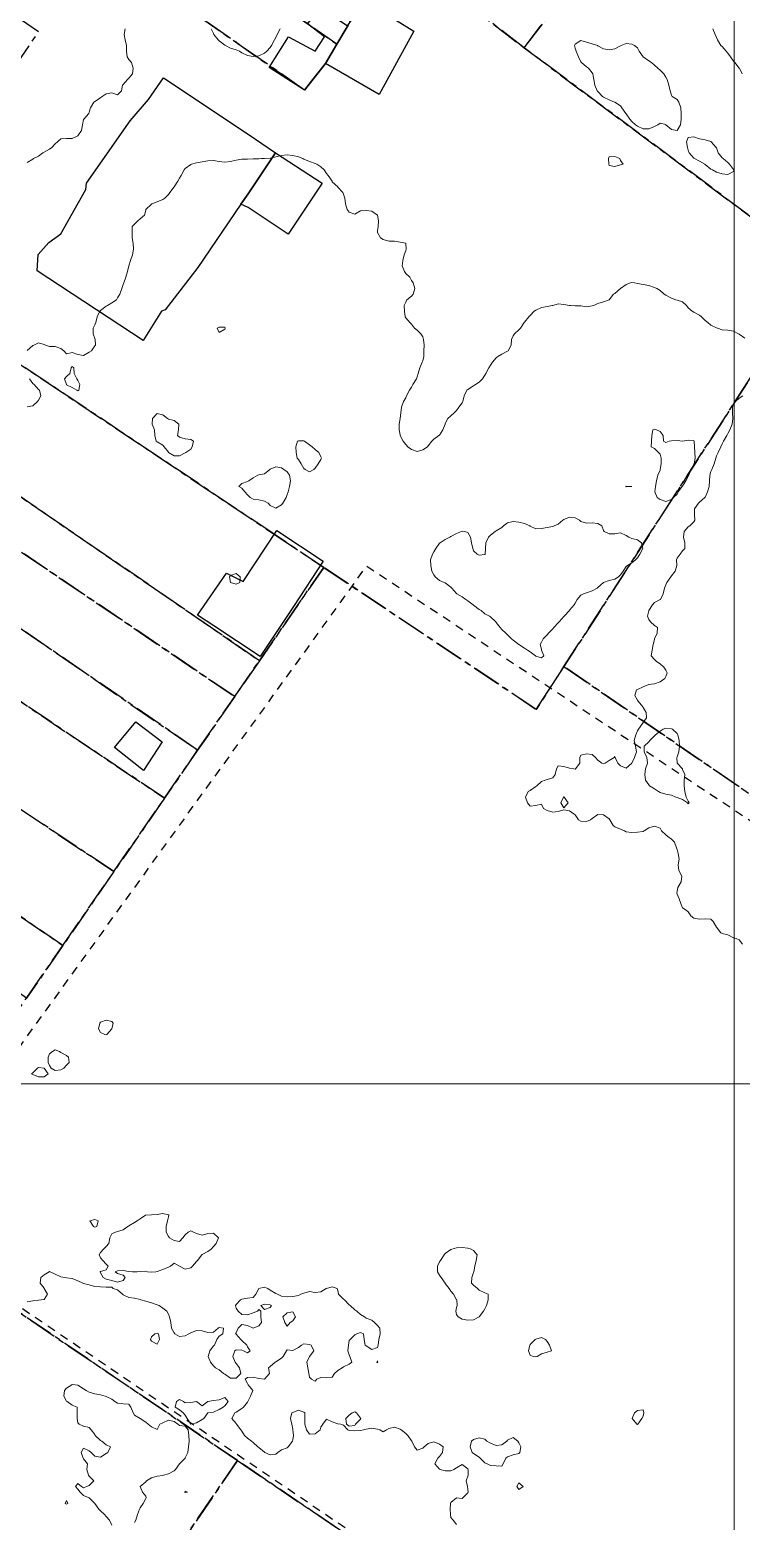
# Model space of a CAD drawing. Header units: centimetres. Extents: x 0 to 642158, y -847 to 649707.
# Drawn here: x 616004.5 to 616067.4, y 621448.7 to 621580.6 of the extents above; entities that cross this region are included whole.
import ezdxf

# ---------------------------------------------------------------- set-up
doc = ezdxf.new("R2010")
doc.units = ezdxf.units.CM
doc.header["$MEASUREMENT"] = 0
doc.linetypes.add('CENTERX2', pattern=[4, 2.5, -0.5, 0.5, -0.5])
doc.linetypes.add('JIS_02_0.7', pattern=[1.35, 0.75, -0.6])
for name, color, linetype, lineweight in [('MEV_grille', 254, 'Continuous', 9), ('WAL_parcellaire agricole', 7, 'JIS_02_0.7', 25), ('WAL_topographie 0.5', 253, 'Continuous', 20)]:
    doc.layers.add(name, color=color, linetype=linetype, lineweight=lineweight)
doc.layers.add('SPW_batiments', color=7, linetype='Continuous')
doc.layers.add('SPW_parcellaire cadastral', color=7, linetype='CENTERX2', lineweight=25, true_color=0xff0542)

# ---------------------------------------------------------------- blocks, each defined once
blk = doc.blocks.new('*U114')
at = {"layer": 'MEV_grille', "transparency": 33554687}
blk.add_lwpolyline([(-1338.46, 0), (1338.46, 0)], dxfattribs=at)
blk = doc.blocks.new('*U115')
at = {"layer": 'MEV_grille', "color": 0, "linetype": 'ByBlock', "lineweight": -2, "transparency": 16777216}
blk.add_blockref('*U114', (0, -900), dxfattribs=at)
blk = doc.blocks.new('*U112')
at = {"layer": 'MEV_grille', "transparency": 33554687}
blk.add_lwpolyline([(0, 1825.48), (0, -1825.48)], dxfattribs=at)
blk = doc.blocks.new('*U113')
at = {"layer": 'MEV_grille', "color": 0, "linetype": 'ByBlock', "lineweight": -2, "transparency": 16777216}
blk.add_blockref('*U112', (700, 0), dxfattribs=at)

msp = doc.modelspace()

# ---------------------------------------------------------------- linework, layer by layer
at = {"layer": 'SPW_batiments'}
for points in [[(616039.27, 621586.08), (616036.85, 621581.52), (616038.47, 621580.52), (616035.4, 621574.92), (616030.65, 621577.67), (616028.8, 621575.32), (616025.67, 621577.32), (616027.37, 621580.04), (616029.75, 621578.77), (616030.57, 621580.04), (616029.07, 621581.17), (616030.27, 621582.57), (616032.6, 621580.99), (616034.22, 621583.34), (616033.05, 621584.22), (616034.4, 621586.67), (616035.55, 621585.92), (616036.71, 621587.92), (616039.27, 621586.08)], [(616026.23, 621569.77), (616023.8, 621566.15), (616023.17, 621565.23), (616019.37, 621559.63), (616016.48, 621555.86), (616016.15, 621555.74), (616014.52, 621553.17), (616005.13, 621559.33), (616005.23, 621560.78), (616006.19, 621561.84), (616007.23, 621562.61), (616009.44, 621566.53), (616009.51, 621567.09), (616013.37, 621572.6), (616014.98, 621574.48), (616016.32, 621576.4), (616023.8, 621571.42), (616026.23, 621569.77)], [(616023.17, 621565.23), (616023.8, 621566.15), (616026.23, 621569.77), (616030.35, 621567.07), (616027.35, 621562.56), (616023.8, 621564.93), (616023.17, 621565.23)], [(616027.81, 621529.63), (616024.87, 621525.19), (616020.76, 621527.91), (616019.32, 621528.86), (616021.89, 621532.57), (616023.36, 621531.84), (616026.35, 621536.34), (616030.46, 621533.62), (616027.81, 621529.63)], [(616016.2, 621517.65), (616014.54, 621515.11), (616011.99, 621517.13), (616013.88, 621519.4), (616016.2, 621517.65)]]:
    msp.add_lwpolyline(points, dxfattribs=at)
at = {"layer": 'SPW_parcellaire cadastral'}
for points in [[(616078.4, 621613.77), (616081.26, 621617.3), (616086.24, 621613.68), (616089.57, 621617.58), (616126.56, 621580.97), (616124.32, 621580.94), (616090.34, 621546.17), (616074.47, 621559.49), (616048.22, 621579.06), (616052.22, 621584.35), (616054.38, 621587.23), (616060.43, 621595.23), (616063.43, 621599.21), (616065.31, 621597.44), (616071.92, 621605.68), (616075.14, 621609.69), (616078.4, 621613.77)], [(616034.16, 621583.61), (616027.54, 621588.21), (616026.8, 621588.73), (616013.74, 621597.82), (616016.58, 621602.05), (616024.56, 621596.45), (616030.45, 621592.32), (616036.72, 621587.92), (616038.68, 621591.3), (616039.56, 621592.8), (616052.22, 621584.35), (616048.22, 621579.06), (616042.39, 621583.57), (616039.23, 621586.02), (616036.52, 621587.59), (616034.16, 621583.61)], [(616034.16, 621583.61), (616032.66, 621581.07), (616031.66, 621579.38), (616028.81, 621581.36), (616024, 621584.72), (616021.91, 621586.19), (616011.01, 621593.79), (616013.74, 621597.82), (616026.8, 621588.73), (616027.54, 621588.21), (616034.16, 621583.61)], [(616011.01, 621593.79), (616021.91, 621586.19), (616024, 621584.72), (616028.81, 621581.36), (616031.66, 621579.38), (616030.65, 621577.67), (616029.42, 621576.11), (616028.8, 621575.32), (616019.2, 621582.01), (616008.22, 621589.67), (616011.01, 621593.79)], [(616030.5, 621533.08), (616026.11, 621536.01), (615988.81, 621560.98), (615991.83, 621565.45), (615994.06, 621563.92), (616005.27, 621580.48), (616003.04, 621581.99), (616008.22, 621589.67), (616019.2, 621582.01), (616028.8, 621575.32), (616029.42, 621576.11), (616030.65, 621577.67), (616031.66, 621579.38), (616032.66, 621581.07), (616034.16, 621583.61), (616036.52, 621587.59), (616039.23, 621586.02), (616042.39, 621583.57), (616048.22, 621579.06), (616074.47, 621559.49), (616051.75, 621524.3), (616049.3, 621520.51), (616030.5, 621533.08)], [(616030.5, 621533.08), (616024.81, 621524.82), (616014.96, 621531.58), (615994.75, 621545.45), (615983.55, 621553.14), (615986.8, 621558.02), (615988.81, 621560.98), (616026.11, 621536.01), (616030.5, 621533.08)], [(616103.53, 621488.74), (616051.75, 621524.3), (616074.47, 621559.49)], [(616022.62, 621521.65), (615993.82, 621541.16), (615992.5, 621542.06), (615981.25, 621549.68), (615983.55, 621553.14), (615994.75, 621545.45), (616014.96, 621531.58), (616024.81, 621524.82), (616022.62, 621521.65)], [(616019.34, 621516.9), (615993.67, 621534.56), (615990.65, 621536.74), (615981.45, 621543.04), (615978.29, 621545.22), (615981.25, 621549.68), (615992.5, 621542.06), (615993.82, 621541.16), (616022.62, 621521.65), (616019.34, 621516.9)], [(616019.34, 621516.9), (616016.41, 621512.65), (615992.25, 621528.88), (615985.75, 621533.29), (615978.05, 621538.47), (615975.11, 621540.45), (615978.29, 621545.22), (615981.45, 621543.04), (615990.65, 621536.74), (615993.67, 621534.56), (616019.34, 621516.9)], [(616011.93, 621506.16), (615983.71, 621525), (615981.64, 621526.38), (615973.21, 621532.01), (615970.64, 621533.73), (615975.11, 621540.45), (615978.05, 621538.47), (615985.75, 621533.29), (615992.25, 621528.88), (616016.41, 621512.65), (616011.93, 621506.16)], [(616011.93, 621506.16), (616007.42, 621499.62), (615983.95, 621515.67), (615981.32, 621517.47), (615979.65, 621518.6), (615976.57, 621520.71), (615968.91, 621525.95), (615966.21, 621527.79), (615970.64, 621533.73), (615973.21, 621532.01), (615981.64, 621526.38), (615983.71, 621525), (616011.93, 621506.16)], [(616103.53, 621488.74), (616057.08, 621430.82), (616056.19, 621431.43), (616049.59, 621435.91), (616041.37, 621441.48), (616037.41, 621444.17), (616031.99, 621447.85), (616022.87, 621454.04), (615994.66, 621473.19), (615990.94, 621475.72), (615993.18, 621478.97), (615996.45, 621483.71), (615999.55, 621488.21), (616004.21, 621494.97), (616007.42, 621499.62), (616011.93, 621506.16), (616016.41, 621512.65), (616019.34, 621516.9), (616022.62, 621521.65), (616024.81, 621524.82), (616030.5, 621533.08), (616049.3, 621520.51), (616051.75, 621524.3), (616103.53, 621488.74)], [(615963.06, 621523.55), (615966.21, 621527.79), (615968.91, 621525.95), (615976.57, 621520.71), (615979.65, 621518.6), (615981.32, 621517.47), (615983.95, 621515.67), (616007.42, 621499.62), (616004.21, 621494.97), (615974.31, 621515.74), (615973.53, 621516.28), (615965.81, 621521.64), (615963.06, 621523.55)], [(615994.52, 621412.55), (615966.45, 621431.3), (615994.66, 621473.19), (616022.87, 621454.04), (615994.52, 621412.55)], [(615994.52, 621412.55), (616022.87, 621454.04), (616031.99, 621447.85), (616013.27, 621420.15), (616011.62, 621417.71), (616006.36, 621409.93), (616003.9, 621406.29), (615994.52, 621412.55)]]:
    msp.add_lwpolyline(points, dxfattribs=at)
at = {"layer": 'WAL_parcellaire agricole'}
msp.add_lwpolyline([(616098.31, 621490.71), (616135.6, 621462.57), (616105.89, 621429.71), (616076.17, 621450.78), (616060.32, 621429.11), (615992.45, 621475.2), (616034.3, 621533.2), (616098.31, 621490.71)], dxfattribs=at)
at = {"layer": 'WAL_topographie 0.5'}
for points in [[(616004.25, 621568.91), (616004.75, 621569.21), (616004.81, 621569.25), (616005.25, 621569.46), (616005.65, 621569.75), (616005.75, 621569.83), (616006.25, 621570.1), (616006.43, 621570.25), (616006.75, 621570.55), (616006.95, 621570.75), (616007.25, 621571), (616007.75, 621571.03), (616008.25, 621571.04), (616008.69, 621571.25), (616008.75, 621571.28), (616009.07, 621571.75), (616009.16, 621572.25), (616009.25, 621572.7), (616009.27, 621572.75), (616009.72, 621573.25), (616009.75, 621573.35), (616009.85, 621573.75), (616010.15, 621574.25), (616010.25, 621574.32), (616010.75, 621574.62), (616010.9, 621574.75), (616011.25, 621574.97), (616011.75, 621575.07), (616012.25, 621574.9), (616012.6, 621575.25), (616012.7, 621575.75), (616012.75, 621575.82), (616013.15, 621576.25), (616013.25, 621576.38), (616013.58, 621576.75), (616013.65, 621577.25), (616013.5, 621577.75), (616013.25, 621578.02), (616013.11, 621578.25), (616013.04, 621578.75), (616013.04, 621579.25), (616012.94, 621579.75), (616012.84, 621580.25), (616012.92, 621580.75)], [(616020.55, 621580.75), (616020.75, 621580.31), (616020.77, 621580.25), (616021.17, 621579.75), (616021.25, 621579.68), (616021.75, 621579.28), (616021.82, 621579.25), (616022.25, 621579.04), (616022.75, 621578.89), (616023.04, 621578.75), (616023.25, 621578.62), (616023.75, 621578.38), (616024.25, 621578.29), (616024.75, 621578.34), (616025.25, 621578.58), (616025.45, 621578.75), (616025.75, 621579.08), (616025.87, 621579.25), (616026.15, 621579.75), (616026.25, 621579.96), (616026.39, 621580.25), (616026.64, 621580.75)], [(616064.91, 621580.75), (616065.12, 621580.25), (616065.25, 621579.98), (616065.34, 621579.75), (616065.64, 621579.25), (616065.75, 621579.16), (616066.1, 621578.75), (616066.25, 621578.58), (616066.47, 621578.25), (616066.75, 621577.89), (616066.87, 621577.75), (616067.25, 621577.27), (616067.27, 621577.25), (616067.5, 621576.75)], [(616061.75, 621571.75), (616062.05, 621572.25), (616062.11, 621572.75), (616062.12, 621573.25), (616062.1, 621573.75), (616061.9, 621574.25), (616061.75, 621574.49), (616061.33, 621574.75), (616061.25, 621574.86), (616061.15, 621575.25), (616061.04, 621575.75), (616060.87, 621576.25), (616060.75, 621576.47), (616060.57, 621576.75), (616060.25, 621577.07), (616060.05, 621577.25), (616059.75, 621577.51), (616059.48, 621577.75), (616059.25, 621577.91), (616058.75, 621578.25), (616058.75, 621578.25), (616058.41, 621578.75), (616058.25, 621579.07), (616058, 621579.25), (616057.75, 621579.38), (616057.25, 621579.43), (616056.8, 621579.25), (616056.75, 621579.23), (616056.25, 621578.96), (616055.75, 621578.87), (616055.25, 621578.98), (616054.75, 621579.23), (616054.72, 621579.25), (616054.25, 621579.42), (616053.75, 621579.57), (616053.25, 621579.69), (616052.75, 621579.38), (616052.68, 621579.25), (616052.75, 621579.02), (616052.84, 621578.75), (616053.04, 621578.25), (616053.25, 621577.83), (616053.29, 621577.75), (616053.75, 621577.36), (616053.92, 621577.25), (616054.25, 621576.83), (616054.3, 621576.75), (616054.39, 621576.25), (616054.47, 621575.75), (616054.69, 621575.25), (616054.75, 621575.18), (616055.16, 621574.75), (616055.25, 621574.69), (616055.75, 621574.44), (616056.22, 621574.25), (616056.25, 621574.24), (616056.75, 621573.93), (616056.88, 621573.75), (616057.22, 621573.25), (616057.25, 621573.21), (616057.58, 621572.75), (616057.75, 621572.55), (616058.09, 621572.25), (616058.25, 621572.13), (616058.75, 621571.9), (616059.25, 621571.88), (616059.75, 621572.1), (616060.05, 621572.25), (616060.25, 621572.38), (616060.75, 621572.26), (616060.76, 621572.25), (616061.25, 621571.84), (616061.75, 621571.75)], [(616066.75, 621568.12), (616066.79, 621568.25), (616066.75, 621568.28), (616066.4, 621568.75), (616066.25, 621568.9), (616065.83, 621569.25), (616065.75, 621569.33), (616065.4, 621569.75), (616065.25, 621570.2), (616065.22, 621570.25), (616064.78, 621570.75), (616064.75, 621570.77), (616064.25, 621570.92), (616063.75, 621571), (616063.25, 621571.19), (616062.75, 621571.12), (616062.6, 621570.75), (616062.67, 621570.25), (616062.75, 621569.99), (616062.83, 621569.75), (616063.25, 621569.28), (616063.29, 621569.25), (616063.75, 621569.04), (616064.2, 621568.75), (616064.25, 621568.72), (616064.75, 621568.33), (616064.89, 621568.25), (616065.25, 621568.05), (616065.75, 621567.9), (616066.25, 621567.86), (616066.75, 621568.12)], [(616004.25, 621552.27), (616004.75, 621552.7), (616004.86, 621552.75), (616005.25, 621552.94), (616005.75, 621552.8), (616005.89, 621552.75), (616006.25, 621552.63), (616006.75, 621552.62), (616007.25, 621552.45), (616007.51, 621552.25), (616007.75, 621551.99), (616008.25, 621552.08), (616008.75, 621551.93), (616009.25, 621551.84), (616009.75, 621552.13), (616009.95, 621552.25), (616010.25, 621552.68), (616010.31, 621552.75), (616010.27, 621553.25), (616010.25, 621553.33), (616010.1, 621553.75), (616010.11, 621554.25), (616010.25, 621554.54), (616010.34, 621554.75), (616010.45, 621555.25), (616010.68, 621555.75), (616010.75, 621555.82), (616011.25, 621556.2), (616011.38, 621556.25), (616011.75, 621556.48), (616012.15, 621556.75), (616012.25, 621556.92), (616012.46, 621557.25), (616012.63, 621557.75), (616012.75, 621558.11), (616012.8, 621558.25), (616012.98, 621558.75), (616013.13, 621559.25), (616013.25, 621559.75), (616013.25, 621559.75), (616013.4, 621560.25), (616013.58, 621560.75), (616013.66, 621561.25), (616013.63, 621561.75), (616013.56, 621562.25), (616013.54, 621562.75), (616013.56, 621563.25), (616013.75, 621563.46), (616014.04, 621563.75), (616014.25, 621563.91), (616014.64, 621564.25), (616014.75, 621564.68), (616014.77, 621564.75), (616015.25, 621565.23), (616015.28, 621565.25), (616015.75, 621565.43), (616016.25, 621565.63), (616016.43, 621565.75), (616016.75, 621566.07), (616016.89, 621566.25), (616017.25, 621566.75), (616017.25, 621566.75), (616017.59, 621567.25), (616017.75, 621567.52), (616017.88, 621567.75), (616018.14, 621568.25), (616018.25, 621568.38), (616018.75, 621568.74), (616018.79, 621568.75), (616019.25, 621568.88), (616019.75, 621568.97), (616020.25, 621569.06), (616020.75, 621569.09), (616021.25, 621569), (616021.75, 621568.94), (616022.25, 621569), (616022.75, 621569.11), (616023.25, 621569.19), (616023.75, 621569.21), (616024.25, 621569.22), (616024.75, 621569.24), (616025, 621569.25), (616025.25, 621569.26), (616025.75, 621569.3), (616026.25, 621569.4), (616026.75, 621569.54), (616027.25, 621569.58), (616027.75, 621569.52), (616028.25, 621569.41), (616028.64, 621569.25), (616028.75, 621569.2), (616029.25, 621569.01), (616029.75, 621568.83), (616029.9, 621568.75), (616030.25, 621568.51), (616030.53, 621568.25), (616030.75, 621567.92), (616030.89, 621567.75), (616031.23, 621567.25), (616031.25, 621567.21), (616031.74, 621566.75), (616031.75, 621566.73), (616032.18, 621566.25), (616032.25, 621566.12), (616032.36, 621565.75), (616032.43, 621565.25), (616032.58, 621564.75), (616032.75, 621564.5), (616033.25, 621564.35), (616033.75, 621564.62), (616034.25, 621564.67), (616034.75, 621564.6), (616035.25, 621564.26), (616035.26, 621564.25), (616035.35, 621563.75), (616035.3, 621563.25), (616035.25, 621562.85), (616035.24, 621562.75), (616035.25, 621562.71), (616035.53, 621562.25), (616035.75, 621562.08), (616036.25, 621561.95), (616036.75, 621561.94), (616037.25, 621561.86), (616037.75, 621561.77), (616037.77, 621561.75), (616037.8, 621561.25), (616037.75, 621561.11), (616037.62, 621560.75), (616037.49, 621560.25), (616037.45, 621559.75), (616037.65, 621559.25), (616037.75, 621559.1), (616038.1, 621558.75), (616038.25, 621558.48), (616038.41, 621558.25), (616038.55, 621557.75), (616038.42, 621557.25), (616038.25, 621557.09), (616037.86, 621556.75), (616037.75, 621556.54), (616037.62, 621556.25), (616037.64, 621555.75), (616037.7, 621555.25), (616037.75, 621555.17), (616038.11, 621554.75), (616038.25, 621554.61), (616038.54, 621554.25), (616038.75, 621554.07), (616039.09, 621553.75), (616039.25, 621553.48), (616039.33, 621553.25), (616039.37, 621552.75), (616039.36, 621552.25), (616039.35, 621551.75), (616039.25, 621551.37), (616039.21, 621551.25), (616039, 621550.75), (616038.85, 621550.25), (616038.75, 621549.93), (616038.69, 621549.75), (616038.37, 621549.25), (616038.25, 621549.03), (616038.08, 621548.75), (616037.83, 621548.25), (616037.75, 621548.09), (616037.55, 621547.75), (616037.37, 621547.25), (616037.31, 621546.75), (616037.25, 621546.25), (616037.25, 621546.25), (616037.17, 621545.75), (616037.18, 621545.25), (616037.25, 621544.81), (616037.27, 621544.75), (616037.53, 621544.25), (616037.75, 621543.96), (616037.95, 621543.75), (616038.25, 621543.5), (616038.75, 621543.32), (616039.25, 621543.49), (616039.67, 621543.75), (616039.75, 621543.84), (616040.07, 621544.25), (616040.25, 621544.42), (616040.69, 621544.75), (616040.75, 621544.79), (616041.04, 621545.25), (616041.23, 621545.75), (616041.25, 621545.81), (616041.49, 621546.25), (616041.75, 621546.5), (616042.03, 621546.75), (616042.25, 621546.96), (616042.45, 621547.25), (616042.75, 621547.65), (616042.79, 621547.75), (616042.91, 621548.25), (616043.15, 621548.75), (616043.25, 621548.82), (616043.75, 621549.14), (616043.93, 621549.25), (616044.25, 621549.47), (616044.53, 621549.75), (616044.75, 621550.08), (616044.83, 621550.25), (616045.1, 621550.75), (616045.25, 621550.98), (616045.44, 621551.25), (616045.75, 621551.62), (616045.89, 621551.75), (616046.25, 621551.94), (616046.75, 621552.21), (616046.8, 621552.25), (616047.08, 621552.75), (616047.1, 621553.25), (616047.25, 621553.56), (616047.36, 621553.75), (616047.75, 621554.09), (616047.89, 621554.25), (616048.23, 621554.75), (616048.25, 621554.77), (616048.65, 621555.25), (616048.75, 621555.36), (616049.12, 621555.75), (616049.25, 621555.85), (616049.75, 621556.08), (616050.25, 621556.16), (616050.72, 621556.25), (616050.75, 621556.26), (616051.25, 621556.39), (616051.75, 621556.35), (616052.25, 621556.25), (616052.33, 621556.25), (616052.75, 621556.23), (616053.25, 621556.21), (616053.75, 621556.14), (616054.25, 621556.21), (616054.38, 621556.25), (616054.75, 621556.44), (616055.25, 621556.57), (616055.75, 621556.75), (616055.75, 621556.75), (616056.14, 621557.25), (616056.25, 621557.33), (616056.74, 621557.75), (616056.75, 621557.76), (616057.25, 621558.12), (616057.63, 621558.25), (616057.75, 621558.3), (616058, 621558.25), (616058.25, 621558.2), (616058.75, 621558.1), (616059.25, 621558.02), (616059.75, 621557.84), (616059.97, 621557.75), (616060.25, 621557.57), (616060.6, 621557.25), (616060.75, 621557.18), (616061.25, 621556.9), (616061.66, 621556.75), (616061.75, 621556.73), (616062.25, 621556.58), (616062.6, 621556.25), (616062.75, 621556.06), (616063.09, 621555.75), (616063.25, 621555.67), (616063.75, 621555.4), (616063.92, 621555.25), (616064.25, 621554.92), (616064.47, 621554.75), (616064.75, 621554.52), (616065.25, 621554.28), (616065.32, 621554.25), (616065.75, 621554.1), (616066.25, 621554.06), (616066.75, 621553.99), (616067.19, 621553.75), (616067.25, 621553.71), (616067.75, 621553.35)], [(616056.75, 621568.69), (616057, 621568.75), (616056.75, 621569.08), (616056.69, 621569.25), (616056.25, 621569.44), (616055.75, 621569.42), (616055.69, 621569.25), (616055.72, 621568.75), (616055.75, 621568.64), (616056.25, 621568.55), (616056.75, 621568.69)], [(616021.75, 621554.17), (616021.79, 621554.25), (616021.75, 621554.33), (616021.25, 621554.35), (616021.08, 621554.25), (616021.25, 621553.85), (616021.75, 621554.17)], [(616008.75, 621548.71), (616008.84, 621548.75), (616008.92, 621549.25), (616008.75, 621549.61), (616008.65, 621549.75), (616008.42, 621550.25), (616008.38, 621550.75), (616008.25, 621550.86), (616008.16, 621550.75), (616008.03, 621550.25), (616007.75, 621549.97), (616007.57, 621549.75), (616007.74, 621549.25), (616007.75, 621549.24), (616008.25, 621548.99), (616008.66, 621548.75), (616008.75, 621548.71)], [(616004.25, 621547.29), (616004.75, 621547.36), (616005.17, 621547.75), (616005.25, 621547.89), (616005.46, 621548.25), (616005.36, 621548.75), (616005.25, 621548.82), (616004.89, 621549.25), (616004.75, 621549.35), (616004.46, 621549.75)], [(616067.57, 621548.25), (616067.25, 621548.04), (616066.91, 621547.75), (616066.75, 621547.49), (616066.66, 621547.25), (616066.66, 621546.75), (616066.7, 621546.25), (616066.62, 621545.75), (616066.43, 621545.25), (616066.25, 621544.94), (616066.15, 621544.75), (616065.87, 621544.25), (616065.75, 621544.01), (616065.63, 621543.75), (616065.4, 621543.25), (616065.25, 621542.96), (616065.18, 621542.75), (616065.04, 621542.25), (616064.82, 621541.75), (616064.75, 621541.57), (616064.64, 621541.25), (616064.61, 621540.75), (616064.6, 621540.25), (616064.46, 621539.75), (616064.25, 621539.3), (616064.2, 621539.25), (616063.75, 621538.85), (616063.65, 621538.75), (616063.29, 621538.25), (616063.3, 621537.75), (616063.34, 621537.25), (616063.25, 621537.12), (616062.88, 621536.75), (616062.75, 621536.67), (616062.39, 621536.25), (616062.33, 621535.75), (616062.44, 621535.25), (616062.44, 621534.75), (616062.25, 621534.54), (616062.02, 621534.25), (616061.75, 621533.88), (616061.7, 621533.75), (616061.73, 621533.25), (616061.58, 621532.75), (616061.25, 621532.34), (616061.19, 621532.25), (616060.85, 621531.75), (616060.75, 621531.53), (616060.64, 621531.25), (616060.52, 621530.75), (616060.28, 621530.25), (616060.25, 621530.24), (616059.75, 621529.98), (616059.58, 621529.75), (616059.25, 621529.25), (616059.25, 621529.23), (616059.15, 621528.75), (616059.25, 621528.47), (616059.4, 621528.25), (616059.75, 621527.94), (616060.03, 621527.75), (616060, 621527.25), (616059.76, 621526.75), (616059.75, 621526.7), (616059.65, 621526.25), (616059.56, 621525.75), (616059.47, 621525.25), (616059.75, 621524.92), (616059.93, 621524.75), (616060.25, 621524.55), (616060.58, 621524.25), (616060.75, 621523.97), (616060.87, 621523.75), (616060.75, 621523.41), (616060.66, 621523.25), (616060.25, 621522.96), (616059.75, 621522.77), (616059.5, 621522.75), (616059.25, 621522.72), (616058.75, 621522.51), (616058.25, 621522.28), (616058.17, 621522.25), (616058.02, 621521.75), (616058.25, 621521.33), (616058.3, 621521.25), (616058.72, 621520.75), (616058.75, 621520.68), (616059.01, 621520.25), (616059.05, 621519.75), (616058.75, 621519.35), (616058.7, 621519.25), (616058.33, 621518.75), (616058.25, 621518.62), (616058.1, 621518.25), (616057.97, 621517.75), (616058.09, 621517.25), (616058.18, 621516.75), (616057.98, 621516.25), (616057.75, 621515.75), (616057.75, 621515.75), (616057.25, 621515.31), (616056.75, 621515.53), (616056.51, 621515.75), (616056.28, 621516.25), (616056.25, 621516.33), (616056.19, 621516.25), (616055.75, 621515.98), (616055.4, 621515.75), (616055.25, 621515.7), (616055.11, 621515.75), (616054.75, 621516.01), (616054.54, 621516.25), (616054.25, 621516.52), (616053.75, 621516.59), (616053.25, 621516.45), (616053.15, 621516.25), (616053.14, 621515.75), (616052.78, 621515.25), (616052.75, 621515.23), (616052.62, 621515.25), (616052.25, 621515.3), (616051.75, 621515.47), (616051.25, 621515.52), (616051.08, 621515.25), (616050.96, 621514.75), (616050.75, 621514.46), (616050.25, 621514.31), (616050.08, 621514.25), (616049.75, 621514.13), (616049.34, 621513.75), (616049.25, 621513.68), (616048.75, 621513.34), (616048.57, 621513.25), (616048.36, 621512.75), (616048.53, 621512.25), (616048.75, 621511.96), (616049.25, 621512), (616049.75, 621512.12), (616049.94, 621511.75), (616050.25, 621511.57), (616050.75, 621511.42), (616051.25, 621511.48), (616051.75, 621511.62), (616052.25, 621511.54), (616052.65, 621511.25), (616052.75, 621511.19), (616053.04, 621510.75), (616053.25, 621510.61), (616053.75, 621510.59), (616054.1, 621510.75), (616054.25, 621510.85), (616054.75, 621511.2), (616055.25, 621511.18), (616055.75, 621510.83), (616055.82, 621510.75), (616056.11, 621510.25), (616056.25, 621510.12), (616056.75, 621509.92), (616057.11, 621509.75), (616057.25, 621509.67), (616057.75, 621509.61), (616058.25, 621509.65), (616058.75, 621509.72), (616058.83, 621509.75), (616059.25, 621510.04), (616059.75, 621510.18), (616060.25, 621509.99), (616060.38, 621509.75), (616060.75, 621509.42), (616060.93, 621509.25), (616061.25, 621509.02), (616061.54, 621508.75), (616061.71, 621508.25), (616061.75, 621508.12), (616061.86, 621507.75), (616061.94, 621507.25), (616061.85, 621506.75), (616061.91, 621506.25), (616062.18, 621505.75), (616062.12, 621505.25), (616061.83, 621504.75), (616061.75, 621504.42), (616061.72, 621504.25), (616061.75, 621504.17), (616061.93, 621503.75), (616062.11, 621503.25), (616062.25, 621502.94), (616062.56, 621502.75), (616062.75, 621502.6), (616062.98, 621502.25), (616063.25, 621502.05), (616063.75, 621501.95), (616064.25, 621501.98), (616064.75, 621501.94), (616064.96, 621501.75), (616065.25, 621501.25), (616065.25, 621501.25), (616065.64, 621500.75), (616065.75, 621500.67), (616066.25, 621500.55), (616066.75, 621500.31), (616066.97, 621500.25), (616067.25, 621500.12), (616067.55, 621499.75)], [(616018.25, 621543.23), (616018.3, 621543.25), (616018.75, 621543.55), (616018.87, 621543.75), (616018.97, 621544.25), (616018.75, 621544.4), (616018.25, 621544.46), (616017.75, 621544.59), (616017.57, 621544.75), (616017.64, 621545.25), (616017.68, 621545.75), (616017.25, 621546.08), (616016.75, 621546.18), (616016.68, 621546.25), (616016.25, 621546.57), (616015.75, 621546.7), (616015.35, 621546.25), (616015.31, 621545.75), (616015.51, 621545.25), (616015.55, 621544.75), (616015.68, 621544.25), (616015.75, 621544.2), (616016.25, 621543.89), (616016.39, 621543.75), (616016.75, 621543.28), (616016.77, 621543.25), (616017.25, 621542.96), (616017.75, 621542.96), (616018.25, 621543.23)], [(616061.44, 621539.25), (616061.25, 621539.08), (616060.75, 621538.92), (616060.25, 621539.09), (616059.98, 621539.25), (616059.79, 621539.75), (616059.84, 621540.25), (616059.95, 621540.75), (616060.06, 621541.25), (616060.25, 621541.68), (616060.26, 621541.75), (616060.36, 621542.25), (616060.34, 621542.75), (616060.25, 621543.11), (616060.12, 621543.25), (616059.75, 621543.6), (616059.47, 621543.75), (616059.5, 621544.25), (616059.51, 621544.75), (616059.61, 621545.25), (616059.75, 621545.31), (616059.95, 621545.25), (616060.25, 621545.1), (616060.52, 621544.75), (616060.56, 621544.25), (616060.75, 621544.12), (616061.05, 621544.25), (616061.25, 621544.29), (616061.75, 621544.32), (616062.25, 621544.25), (616062.75, 621544.35), (616063.25, 621544.3), (616063.27, 621544.25), (616063.29, 621543.75), (616063.32, 621543.25), (616063.37, 621542.75), (616063.28, 621542.25), (616063.25, 621542.2), (616062.99, 621541.75), (616062.79, 621541.25), (616062.75, 621541.13), (616062.54, 621540.75), (616062.25, 621540.27), (616062.22, 621540.25), (616061.84, 621539.75), (616061.75, 621539.57), (616061.44, 621539.25)], [(616029.25, 621541.53), (616029.61, 621541.75), (616029.75, 621541.87), (616030, 621542.25), (616030.25, 621542.63), (616030.3, 621542.75), (616030.25, 621542.85), (616030.05, 621543.25), (616029.75, 621543.52), (616029.46, 621543.75), (616029.25, 621543.91), (616028.79, 621544.25), (616028.75, 621544.28), (616028.25, 621544.27), (616028.19, 621544.25), (616028.02, 621543.75), (616028.07, 621543.25), (616028.16, 621542.75), (616028.25, 621542.63), (616028.49, 621542.25), (616028.75, 621541.83), (616028.85, 621541.75), (616029.25, 621541.53)], [(616026.75, 621538.61), (616026.88, 621538.75), (616027.16, 621539.25), (616027.25, 621539.52), (616027.34, 621539.75), (616027.48, 621540.25), (616027.55, 621540.75), (616027.47, 621541.25), (616027.25, 621541.52), (616026.96, 621541.75), (616026.75, 621541.89), (616026.25, 621541.99), (616025.75, 621541.77), (616025.73, 621541.75), (616025.25, 621541.35), (616024.75, 621541.28), (616024.67, 621541.25), (616024.25, 621541.01), (616023.86, 621540.75), (616023.75, 621540.68), (616023.25, 621540.5), (616023, 621540.25), (616023.25, 621540.08), (616023.52, 621539.75), (616023.75, 621539.51), (616024, 621539.25), (616024.25, 621539.11), (616024.75, 621539.05), (616025.25, 621538.94), (616025.57, 621538.75), (616025.75, 621538.55), (616026.25, 621538.32), (616026.75, 621538.61)], [(616057.75, 621540.25), (616057.75, 621540.25), (616057.25, 621540.2), (616057.23, 621540.25), (616057.25, 621540.27), (616057.75, 621540.25), (616057.75, 621540.25)], [(616049.96, 621525.25), (616049.75, 621525.08), (616049.25, 621525.23), (616049.22, 621525.25), (616048.75, 621525.61), (616048.53, 621525.75), (616048.25, 621525.92), (616047.75, 621526.25), (616047.75, 621526.25), (616047.25, 621526.63), (616047.12, 621526.75), (616046.75, 621527.12), (616046.62, 621527.25), (616046.25, 621527.58), (616046.1, 621527.75), (616045.75, 621528.21), (616045.72, 621528.25), (616045.25, 621528.69), (616045.15, 621528.75), (616044.75, 621528.98), (616044.41, 621529.25), (616044.25, 621529.35), (616043.75, 621529.73), (616043.72, 621529.75), (616043.25, 621530.13), (616043.08, 621530.25), (616042.75, 621530.48), (616042.27, 621530.75), (616042.25, 621530.76), (616041.82, 621531.25), (616041.75, 621531.34), (616041.25, 621531.71), (616041.14, 621531.75), (616040.75, 621531.92), (616040.35, 621532.25), (616040.25, 621532.41), (616040.07, 621532.75), (616039.97, 621533.25), (616039.95, 621533.75), (616040.12, 621534.25), (616040.25, 621534.44), (616040.41, 621534.75), (616040.75, 621535.21), (616040.8, 621535.25), (616041.25, 621535.54), (616041.66, 621535.75), (616041.75, 621535.8), (616042.25, 621536.07), (616042.69, 621536.25), (616042.75, 621536.27), (616042.96, 621536.25), (616043.25, 621536.17), (616043.49, 621535.75), (616043.58, 621535.25), (616043.69, 621534.75), (616043.75, 621534.54), (616044.07, 621534.25), (616044.25, 621534.17), (616044.75, 621534.21), (616044.78, 621534.25), (616044.81, 621534.75), (616044.85, 621535.25), (616045.08, 621535.75), (616045.25, 621535.94), (616045.67, 621536.25), (616045.75, 621536.3), (616046.25, 621536.6), (616046.39, 621536.75), (616046.75, 621537.02), (616047.25, 621537.15), (616047.75, 621537.08), (616048.25, 621536.95), (616048.72, 621536.75), (616048.75, 621536.72), (616049.25, 621536.48), (616049.75, 621536.53), (616050.25, 621536.6), (616050.75, 621536.7), (616050.87, 621536.75), (616051.25, 621536.91), (616051.64, 621537.25), (616051.75, 621537.33), (616052.25, 621537.53), (616052.75, 621537.46), (616053.11, 621537.25), (616053.25, 621537.14), (616053.75, 621537), (616054.25, 621537.01), (616054.75, 621536.97), (616055.1, 621536.75), (616055.25, 621536.35), (616055.31, 621536.25), (616055.75, 621536.04), (616056.25, 621536.04), (616056.75, 621536.15), (616057.25, 621535.9), (616057.49, 621535.75), (616057.75, 621535.62), (616058.25, 621535.53), (616058.62, 621535.25), (616058.72, 621534.75), (616058.45, 621534.25), (616058.25, 621533.93), (616058.09, 621533.75), (616057.75, 621533.48), (616057.37, 621533.25), (616057.25, 621533.15), (616056.98, 621532.75), (616056.75, 621532.43), (616056.58, 621532.25), (616056.25, 621532.03), (616055.75, 621531.92), (616055.26, 621531.75), (616055.25, 621531.74), (616054.75, 621531.3), (616054.68, 621531.25), (616054.25, 621530.99), (616053.75, 621530.83), (616053.49, 621530.75), (616053.25, 621530.63), (616052.93, 621530.25), (616052.75, 621529.91), (616052.65, 621529.75), (616052.25, 621529.28), (616052.23, 621529.25), (616051.77, 621528.75), (616051.75, 621528.72), (616051.32, 621528.25), (616051.25, 621528.17), (616050.86, 621527.75), (616050.75, 621527.63), (616050.38, 621527.25), (616050.25, 621527.12), (616049.91, 621526.75), (616049.75, 621526.45), (616049.64, 621526.25), (616049.75, 621525.84), (616049.77, 621525.75), (616049.96, 621525.25)], [(616023.07, 621531.75), (616022.75, 621531.59), (616022.25, 621531.75), (616022.25, 621531.75), (616022.17, 621532.25), (616022.25, 621532.35), (616022.75, 621532.54), (616023.1, 621532.25), (616023.07, 621531.75)], [(616062.83, 621512.25), (616062.75, 621512.16), (616062.67, 621512.25), (616062.25, 621512.54), (616061.75, 621512.7), (616061.65, 621512.75), (616061.25, 621512.91), (616060.75, 621513), (616060.25, 621513.16), (616060.12, 621513.25), (616059.75, 621513.48), (616059.31, 621513.75), (616059.25, 621513.83), (616058.97, 621514.25), (616058.89, 621514.75), (616058.95, 621515.25), (616059.14, 621515.75), (616059.07, 621516.25), (616058.83, 621516.75), (616058.84, 621517.25), (616059.25, 621517.65), (616059.35, 621517.75), (616059.75, 621518.16), (616059.84, 621518.25), (616060.25, 621518.58), (616060.52, 621518.75), (616060.75, 621518.85), (616061.25, 621518.8), (616061.34, 621518.75), (616061.75, 621518.38), (616061.82, 621518.25), (616061.94, 621517.75), (616061.98, 621517.25), (616061.92, 621516.75), (616061.75, 621516.3), (616061.73, 621516.25), (616061.75, 621515.75), (616061.75, 621515.75), (616062.23, 621515.25), (616062.25, 621515.2), (616062.43, 621514.75), (616062.38, 621514.25), (616062.38, 621513.75), (616062.45, 621513.25), (616062.55, 621512.75), (616062.75, 621512.38), (616062.83, 621512.25)], [(616052.12, 621512.25), (616051.75, 621511.8), (616051.47, 621512.25), (616051.71, 621512.75), (616051.75, 621512.78), (616051.78, 621512.75), (616052.12, 621512.25)], [(616011.31, 621491.75), (616011.25, 621491.7), (616011.12, 621491.75), (616010.75, 621491.92), (616010.57, 621492.25), (616010.68, 621492.75), (616010.75, 621492.83), (616011.25, 621493.01), (616011.75, 621492.88), (616011.87, 621492.75), (616011.75, 621492.25), (616011.75, 621492.25), (616011.31, 621491.75)], [(616007.49, 621488.75), (616007.25, 621488.61), (616006.75, 621488.56), (616006.38, 621488.75), (616006.25, 621489), (616006.12, 621489.25), (616006.11, 621489.75), (616006.25, 621490.03), (616006.5, 621490.25), (616006.75, 621490.38), (616007.11, 621490.25), (616007.25, 621490.16), (616007.75, 621489.89), (616007.92, 621489.75), (616007.98, 621489.25), (616007.75, 621489.03), (616007.49, 621488.75)], [(616006.13, 621488.25), (616005.75, 621487.99), (616005.25, 621487.99), (616004.75, 621488.19), (616004.63, 621488.25), (616004.75, 621488.34), (616005.16, 621488.75), (616005.25, 621488.81), (616005.75, 621488.75), (616005.75, 621488.75), (616006.13, 621488.25)], [(616010.43, 621474.75), (616010.25, 621474.69), (616010.12, 621474.75), (616009.81, 621475.25), (616010.25, 621475.38), (616010.54, 621475.25), (616010.43, 621474.75)], [(616012.92, 621470.25), (616012.75, 621469.96), (616012.25, 621469.81), (616011.75, 621469.96), (616011.25, 621470.08), (616010.97, 621470.25), (616010.75, 621470.65), (616010.71, 621470.75), (616010.75, 621470.78), (616011.25, 621470.93), (616011.43, 621471.25), (616011.25, 621471.41), (616010.94, 621471.75), (616010.75, 621471.99), (616010.64, 621472.25), (616010.75, 621472.44), (616011, 621472.75), (616011.25, 621472.99), (616011.47, 621473.25), (616011.58, 621473.75), (616011.75, 621474.11), (616012.06, 621474.25), (616012.25, 621474.32), (616012.75, 621474.45), (616013.17, 621474.75), (616013.25, 621474.8), (616013.75, 621475.11), (616013.99, 621475.25), (616014.25, 621475.43), (616014.72, 621475.75), (616014.75, 621475.76), (616015.25, 621475.79), (616015.75, 621475.8), (616016.25, 621475.9), (616016.75, 621475.77), (616016.78, 621475.75), (616016.75, 621475.62), (616016.68, 621475.25), (616016.55, 621474.75), (616016.57, 621474.25), (616016.75, 621473.88), (616016.86, 621473.75), (616017.25, 621473.52), (616017.75, 621473.42), (616018.04, 621473.75), (616018.25, 621474.01), (616018.5, 621474.25), (616018.75, 621474.37), (616018.97, 621474.25), (616019.25, 621474.12), (616019.75, 621473.99), (616020.25, 621474.12), (616020.75, 621474.16), (616021.2, 621473.75), (616020.97, 621473.25), (616020.75, 621472.98), (616020.54, 621472.75), (616020.25, 621472.53), (616019.75, 621472.27), (616019.72, 621472.25), (616019.33, 621471.75), (616019.25, 621471.66), (616018.9, 621471.25), (616018.75, 621471.08), (616018.25, 621470.98), (616017.75, 621471.25), (616017.75, 621471.25), (616017.25, 621471.5), (616016.94, 621471.25), (616016.75, 621471.15), (616016.25, 621470.95), (616015.75, 621470.76), (616015.65, 621470.75), (616015.25, 621470.7), (616014.92, 621470.75), (616014.75, 621470.79), (616014.25, 621470.76), (616014, 621470.75), (616013.75, 621470.73), (616013.58, 621470.75), (616013.25, 621470.77), (616012.75, 621470.85), (616012.25, 621470.82), (616012.04, 621470.75), (616012.25, 621470.6), (616012.75, 621470.45), (616012.92, 621470.25)], [(616044.24, 621466.75), (616043.75, 621466.5), (616043.25, 621466.46), (616042.75, 621466.56), (616042.38, 621466.75), (616042.25, 621466.97), (616042.17, 621467.25), (616042.25, 621467.57), (616042.29, 621467.75), (616042.26, 621468.25), (616042.25, 621468.27), (616041.98, 621468.75), (616041.75, 621469.02), (616041.58, 621469.25), (616041.25, 621469.7), (616041.23, 621469.75), (616040.89, 621470.25), (616040.75, 621470.44), (616040.55, 621470.75), (616040.55, 621471.25), (616040.75, 621471.62), (616040.83, 621471.75), (616041.15, 621472.25), (616041.25, 621472.36), (616041.75, 621472.71), (616041.84, 621472.75), (616042.25, 621472.87), (616042.75, 621472.9), (616043.25, 621472.83), (616043.55, 621472.75), (616043.75, 621472.64), (616044.06, 621472.25), (616043.98, 621471.75), (616043.86, 621471.25), (616043.78, 621470.75), (616043.75, 621470.68), (616043.59, 621470.25), (616043.58, 621469.75), (616043.75, 621469.56), (616044.11, 621469.25), (616044.25, 621469.12), (616044.75, 621468.89), (616045.05, 621468.75), (616045.04, 621468.25), (616044.91, 621467.75), (616044.75, 621467.47), (616044.62, 621467.25), (616044.25, 621466.76), (616044.24, 621466.75)], [(616004.25, 621468.09), (616004.75, 621468.18), (616005.25, 621468.24), (616005.5, 621468.25), (616005.75, 621468.28), (616006.05, 621468.75), (616005.77, 621469.25), (616005.75, 621469.28), (616005.4, 621469.75), (616005.46, 621470.25), (616005.75, 621470.47), (616006.22, 621470.75), (616006.25, 621470.76), (616006.3, 621470.75), (616006.75, 621470.54), (616007.25, 621470.31), (616007.58, 621470.25), (616007.75, 621470.22), (616008.25, 621470.16), (616008.75, 621469.93), (616009.18, 621469.75), (616009.25, 621469.72), (616009.75, 621469.58), (616010.25, 621469.45), (616010.75, 621469.4), (616011.25, 621469.39), (616011.75, 621469.39), (616011.86, 621469.25), (616012.25, 621469.14), (616012.69, 621468.75), (616012.75, 621468.71), (616013.25, 621468.48), (616013.75, 621468.4), (616014.25, 621468.28), (616014.32, 621468.25), (616014.75, 621468.14), (616015.25, 621467.99), (616015.75, 621467.81), (616015.94, 621467.75), (616016.25, 621467.53), (616016.62, 621467.25), (616016.75, 621467), (616016.85, 621466.75), (616016.97, 621466.25), (616017.02, 621465.75), (616017.25, 621465.35), (616017.33, 621465.25), (616017.75, 621465.02), (616018.25, 621465.07), (616018.55, 621465.25), (616018.75, 621465.35), (616019.25, 621465.54), (616019.75, 621465.52), (616020.25, 621465.37), (616020.75, 621465.41), (616021.16, 621465.75), (616021.25, 621465.8), (616021.62, 621465.75), (616021.58, 621465.25), (616021.25, 621465.04), (616021.03, 621464.75), (616020.82, 621464.25), (616020.75, 621464.2), (616020.42, 621463.75), (616020.28, 621463.25), (616020.49, 621462.75), (616020.75, 621462.42), (616020.93, 621462.25), (616021.25, 621462.07), (616021.64, 621461.75), (616021.75, 621461.67), (616022.25, 621461.32), (616022.75, 621461.34), (616023.16, 621461.75), (616023.05, 621462.25), (616022.75, 621462.64), (616022.65, 621462.75), (616022.44, 621463.25), (616022.62, 621463.75), (616022.75, 621463.83), (616023.25, 621463.82), (616023.39, 621463.75), (616023.75, 621463.57), (616023.98, 621463.75), (616023.75, 621464.11), (616023.68, 621464.25), (616023.25, 621464.65), (616023.16, 621464.75), (616022.75, 621465.22), (616022.69, 621465.25), (616022.75, 621465.33), (616022.94, 621465.75), (616023.25, 621466.08), (616023.75, 621466), (616024.25, 621465.75), (616024.75, 621465.97), (616024.98, 621466.25), (616024.92, 621466.75), (616024.92, 621467.25), (616024.75, 621467.42), (616024.65, 621467.25), (616024.25, 621467.12), (616023.75, 621466.93), (616023.25, 621466.97), (616022.93, 621467.25), (616022.75, 621467.53), (616022.68, 621467.75), (616022.75, 621467.85), (616023.14, 621468.25), (616023.25, 621468.32), (616023.75, 621468.41), (616024.25, 621468.47), (616024.5, 621468.75), (616024.75, 621469.25), (616024.75, 621469.25), (616025.25, 621469.38), (616025.55, 621469.25), (616025.75, 621469.12), (616026.25, 621468.81), (616026.4, 621468.75), (616026.75, 621468.58), (616027.25, 621468.54), (616027.75, 621468.57), (616028.25, 621468.65), (616028.47, 621468.75), (616028.75, 621468.84), (616029.25, 621468.99), (616029.75, 621468.91), (616030.25, 621468.98), (616030.72, 621469.25), (616030.75, 621469.27), (616031.25, 621469.42), (616031.69, 621469.25), (616031.75, 621469.08), (616031.8, 621468.75), (616032.25, 621468.33), (616032.32, 621468.25), (616032.75, 621467.82), (616032.83, 621467.75), (616033.25, 621467.38), (616033.42, 621467.25), (616033.75, 621466.96), (616034.1, 621466.75), (616034.25, 621466.65), (616034.75, 621466.45), (616035, 621466.25), (616035.25, 621466), (616035.45, 621465.75), (616035.48, 621465.25), (616035.38, 621464.75), (616035.32, 621464.25), (616035.25, 621464.04), (616034.75, 621463.87), (616034.25, 621464.19), (616034.17, 621464.25), (616034.06, 621464.75), (616034, 621465.25), (616033.75, 621465.38), (616033.42, 621465.25), (616033.25, 621465.17), (616032.83, 621464.75), (616032.75, 621464.65), (616032.69, 621464.25), (616032.63, 621463.75), (616032.75, 621463.38), (616032.82, 621463.25), (616032.99, 621462.75), (616032.75, 621462.58), (616032.25, 621462.33), (616032.14, 621462.25), (616031.75, 621462), (616031.46, 621461.75), (616031.25, 621461.42), (616030.75, 621461.35), (616030.25, 621461.38), (616029.89, 621461.25), (616029.75, 621461.05), (616029.42, 621461.25), (616029.25, 621461.42), (616029.19, 621461.75), (616029.1, 621462.25), (616029.01, 621462.75), (616029.25, 621463.25), (616029.25, 621463.25), (616029.61, 621463.75), (616029.38, 621464.25), (616029.25, 621464.32), (616028.75, 621464.38), (616028.52, 621464.25), (616028.25, 621464.05), (616027.75, 621463.78), (616027.25, 621463.85), (616027.2, 621463.75), (616026.9, 621463.25), (616026.75, 621463.11), (616026.25, 621462.77), (616026.21, 621462.75), (616025.75, 621462.35), (616025.6, 621462.25), (616025.69, 621461.75), (616025.25, 621461.25), (616025.25, 621461.25), (616025.25, 621461.25), (616024.75, 621461.31), (616024.25, 621461.43), (616023.75, 621461.38), (616023.55, 621461.25), (616023.75, 621460.85), (616023.81, 621460.75), (616024.22, 621460.25), (616024.02, 621459.75), (616023.77, 621459.25), (616023.75, 621459.21), (616023.41, 621458.75), (616023.25, 621458.64), (616022.75, 621458.33), (616022.62, 621458.25), (616022.38, 621457.75), (616022.75, 621457.31), (616022.78, 621457.25), (616023.17, 621456.75), (616023.25, 621456.63), (616023.5, 621456.25), (616023.75, 621456.02), (616024.1, 621455.75), (616024.25, 621455.64), (616024.68, 621455.25), (616024.75, 621455.19), (616025.25, 621454.77), (616025.3, 621454.75), (616025.75, 621454.55), (616026.25, 621454.61), (616026.44, 621454.75), (616026.75, 621454.98), (616027.25, 621455.16), (616027.36, 621455.25), (616027.73, 621455.75), (616027.75, 621455.88), (616027.82, 621456.25), (616027.76, 621456.75), (616027.75, 621456.81), (616027.67, 621457.25), (616027.56, 621457.75), (616027.68, 621458.25), (616027.75, 621458.28), (616028.25, 621458.5), (616028.75, 621458.31), (616028.81, 621458.25), (616028.81, 621457.75), (616028.81, 621457.25), (616028.97, 621456.75), (616029.25, 621456.36), (616029.75, 621456.39), (616030.17, 621456.75), (616030.25, 621456.98), (616030.41, 621457.25), (616030.75, 621457.71), (616031.25, 621457.46), (616031.75, 621457.28), (616032, 621457.25), (616032.25, 621457.18), (616032.62, 621456.75), (616032.75, 621456.7), (616033.25, 621456.68), (616033.75, 621456.69), (616034, 621456.75), (616034.25, 621456.82), (616034.75, 621456.9), (616035.25, 621456.83), (616035.47, 621456.75), (616035.75, 621456.58), (616036.06, 621456.75), (616036.25, 621456.88), (616036.75, 621456.99), (616037.25, 621456.82), (616037.34, 621456.75), (616037.75, 621456.42), (616037.93, 621456.25), (616038.25, 621455.79), (616038.28, 621455.75), (616038.54, 621455.25), (616038.75, 621454.95), (616039.25, 621455.14), (616039.38, 621455.25), (616039.75, 621455.55), (616040.25, 621455.7), (616040.75, 621455.5), (616041.05, 621455.25), (616041.01, 621454.75), (616040.75, 621454.39), (616040.6, 621454.25), (616040.34, 621453.75), (616040.75, 621453.27), (616040.8, 621453.25), (616041.25, 621453.12), (616041.75, 621453.13), (616042, 621453.25), (616042.25, 621453.38), (616042.75, 621453.69), (616043.25, 621453.32), (616043.28, 621453.25), (616043.28, 621452.75), (616043.25, 621452.65), (616043.1, 621452.25), (616043.21, 621451.75), (616043.25, 621451.5), (616043.28, 621451.25), (616043.25, 621451.19), (616042.81, 621450.75), (616042.75, 621450.67), (616042.25, 621450.75), (616041.75, 621450.33), (616041.7, 621450.25), (616041.68, 621449.75), (616041.7, 621449.25), (616041.75, 621449), (616041.94, 621448.75), (616042.25, 621448.39)], [(616025.75, 621467.58), (616025.89, 621467.75), (616025.75, 621467.82), (616025.25, 621467.89), (616024.92, 621467.75), (616025.25, 621467.42), (616025.75, 621467.58)], [(616027.25, 621465.94), (616027.53, 621466.25), (616027.75, 621466.39), (616028.01, 621466.75), (616027.75, 621467.2), (616027.25, 621467.12), (616026.88, 621466.75), (616027.06, 621466.25), (616027.25, 621465.94)], [(616015.75, 621464.35), (616015.96, 621464.75), (616015.89, 621465.25), (616015.75, 621465.31), (616015.54, 621465.25), (616015.25, 621465), (616015.17, 621464.75), (616015.25, 621464.6), (616015.75, 621464.35)], [(616049.37, 621463.25), (616049.25, 621463.22), (616049.02, 621463.25), (616048.75, 621463.35), (616048.62, 621463.75), (616048.73, 621464.25), (616048.75, 621464.3), (616049.21, 621464.75), (616049.25, 621464.79), (616049.75, 621464.93), (616050.12, 621464.75), (616050.25, 621464.56), (616050.48, 621464.25), (616050.64, 621463.75), (616050.25, 621463.64), (616049.75, 621463.48), (616049.37, 621463.25)], [(616035.28, 621462.75), (616035.25, 621462.7), (616035.19, 621462.75), (616035.25, 621462.85), (616035.28, 621462.75)], [(616013.75, 621448.57), (616013.86, 621448.75), (616014.01, 621449.25), (616014.2, 621449.75), (616014.25, 621449.84), (616014.51, 621450.25), (616014.75, 621450.69), (616014.79, 621450.75), (616014.75, 621450.88), (616014.45, 621451.25), (616014.25, 621451.75), (616014.25, 621451.75), (616014.25, 621451.75), (616014.75, 621452.17), (616014.82, 621452.25), (616015.25, 621452.5), (616015.75, 621452.66), (616016.25, 621452.72), (616016.33, 621452.75), (616016.75, 621452.85), (616017.25, 621453.12), (616017.38, 621453.25), (616017.75, 621453.75), (616017.75, 621453.75), (616018.23, 621454.25), (616018.25, 621454.27), (616018.48, 621454.75), (616018.54, 621455.25), (616018.58, 621455.75), (616018.57, 621456.25), (616018.5, 621456.75), (616018.25, 621457.09), (616017.75, 621457.14), (616017.58, 621457.25), (616017.25, 621457.5), (616016.75, 621457.62), (616016.25, 621457.38), (616016, 621457.25), (616015.75, 621456.8), (616015.25, 621457.03), (616014.96, 621457.25), (616014.75, 621457.43), (616014.25, 621457.75), (616014.25, 621457.75), (616013.75, 621458.06), (616013.63, 621458.25), (616013.44, 621458.75), (616013.25, 621459.04), (616012.75, 621459.05), (616012.25, 621459.11), (616012.02, 621459.25), (616011.75, 621459.47), (616011.25, 621459.72), (616011.16, 621459.75), (616010.75, 621459.85), (616010.25, 621459.93), (616009.75, 621460.1), (616009.48, 621460.25), (616009.25, 621460.38), (616008.75, 621460.72), (616008.5, 621460.75), (616008.25, 621460.77), (616008.21, 621460.75), (616007.75, 621460.44), (616007.56, 621460.25), (616007.51, 621459.75), (616007.75, 621459.29), (616007.79, 621459.25), (616008.25, 621458.93), (616008.68, 621458.75), (616008.68, 621458.25), (616008.67, 621457.75), (616008.75, 621457.38), (616008.85, 621457.25), (616009.25, 621457.08), (616009.75, 621456.95), (616009.92, 621456.75), (616010.25, 621456.33), (616010.29, 621456.25), (616010.75, 621455.81), (616010.86, 621455.75), (616011.25, 621455.42), (616011.62, 621455.25), (616011.39, 621454.75), (616011.25, 621454.67), (616010.75, 621454.34), (616010.25, 621454.43), (616009.93, 621454.75), (616009.75, 621454.89), (616009.25, 621455.12), (616009.04, 621454.75), (616009.21, 621454.25), (616009.25, 621454.19), (616009.6, 621453.75), (616009.55, 621453.25), (616009.68, 621452.75), (616009.75, 621452.67), (616010.17, 621452.25), (616009.75, 621451.83), (616009.5, 621451.75), (616009.25, 621451.62), (616009.08, 621451.75), (616008.75, 621452), (616008.55, 621451.75), (616008.75, 621451.5), (616008.95, 621451.25), (616009.25, 621450.95), (616009.75, 621450.75), (616009.75, 621450.75), (616010.25, 621450.25), (616010.25, 621450.25), (616010.61, 621449.75), (616010.75, 621449.58), (616011.11, 621449.25), (616011.25, 621449.08), (616011.54, 621448.75), (616011.75, 621448.32)], [(616019.75, 621457.67), (616019.9, 621457.75), (616020.25, 621458.25), (616020.25, 621458.25), (616020.75, 621458.33), (616021.25, 621458.56), (616021.61, 621458.75), (616021.75, 621458.88), (616022.05, 621459.25), (616021.75, 621459.62), (616021.25, 621459.42), (616020.75, 621459.34), (616020.25, 621459.25), (616020.25, 621459.25), (616019.75, 621458.88), (616019.25, 621459.25), (616018.75, 621459.18), (616018.25, 621459.15), (616018.08, 621459.25), (616017.75, 621459.45), (616017.48, 621459.25), (616017.34, 621458.75), (616017.75, 621458.52), (616018.06, 621458.25), (616018.25, 621458.05), (616018.42, 621457.75), (616018.75, 621457.27), (616019.25, 621457.37), (616019.75, 621457.67)], [(616033.31, 621457.25), (616033.25, 621457.15), (616032.75, 621457.08), (616032.5, 621457.25), (616032.44, 621457.75), (616032.75, 621458.06), (616033.02, 621458.25), (616033.25, 621458.34), (616033.4, 621458.25), (616033.75, 621457.79), (616033.77, 621457.75), (616033.75, 621457.69), (616033.31, 621457.25)], [(616058.27, 621457.25), (616058.25, 621457.23), (616058.21, 621457.25), (616057.78, 621457.75), (616058, 621458.25), (616058.25, 621458.47), (616058.75, 621458.52), (616058.81, 621458.25), (616058.75, 621457.98), (616058.64, 621457.75), (616058.27, 621457.25)], [(616046.36, 621453.75), (616046.25, 621453.55), (616045.75, 621453.58), (616045.25, 621453.61), (616044.96, 621453.75), (616044.75, 621453.85), (616044.35, 621454.25), (616044.25, 621454.34), (616043.75, 621454.65), (616043.63, 621454.75), (616043.44, 621455.25), (616043.58, 621455.75), (616043.75, 621455.91), (616044.25, 621456.05), (616044.75, 621455.93), (616044.93, 621455.75), (616045.25, 621455.57), (616045.75, 621455.37), (616046.25, 621455.44), (616046.7, 621455.75), (616046.75, 621455.83), (616047.25, 621456.09), (616047.67, 621455.75), (616047.75, 621455.62), (616047.93, 621455.25), (616047.84, 621454.75), (616047.75, 621454.66), (616047.25, 621454.53), (616046.75, 621454.38), (616046.6, 621454.25), (616046.36, 621453.75)], [(616018.25, 621451.2), (616018.45, 621451.25), (616018.25, 621451.32), (616018.21, 621451.25), (616018.25, 621451.2)], [(616048.13, 621451.75), (616047.75, 621451.49), (616047.57, 621451.75), (616047.75, 621452.06), (616048.13, 621451.75)], [(616007.75, 621450.19), (616007.85, 621450.25), (616007.75, 621450.5), (616007.61, 621450.25), (616007.75, 621450.19)]]:
    msp.add_lwpolyline(points, dxfattribs=at)

# ---------------------------------------------------------------- block references
at = {"layer": 'MEV_grille', "transparency": 33554687}
for name, p in [('*U113', (615366.81, 620593.64)), ('*U115', (616669.48, 622387.38))]:
    msp.add_blockref(name, p, dxfattribs=at)

doc.saveas('drawing.dxf')
